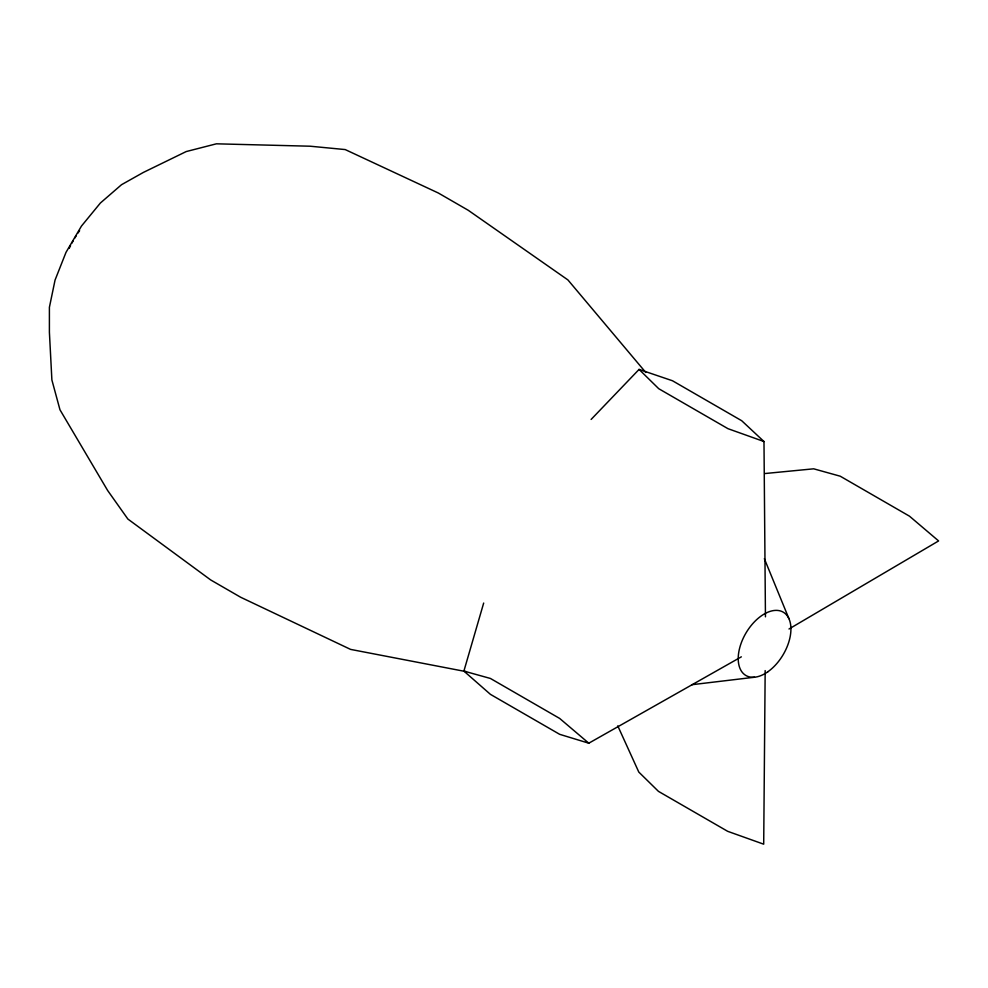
<?xml version="1.0" encoding="UTF-8"?>
<svg xmlns="http://www.w3.org/2000/svg" width="988" height="988" viewBox="0 0 988 988"><rect width="100%" height="100%" fill="white"/><g stroke="black" fill="none" stroke-linecap="round" stroke-linejoin="round"><path stroke-width="1.48" d="M765.169 670.593L763.699 844.184L727.687 831.328L658.453 791.363L638.791 772.06L617.772 725.871M741.346 656.835L588.799 743.198L559.665 734.319L490.431 694.354L463.891 671.087L483.675 603.051M591.12 419.443L639.075 369.413L672.495 380.763L741.729 420.74L763.983 441.537L765.453 616.821M789.004 628.998L938.6 540.93L909.466 516.168L840.232 476.204L813.68 468.818L764.7 473.561M691.637 684.733L754.486 677.237M466.422 671.692L350.592 649.4L240.652 597.246L210.691 579.944L127.872 519.046L107.643 490.505L59.972 409.785L51.882 379.948L49.4 332.203L49.4 307.305L55.056 280.073L65.998 252.372L81.448 226.091L100.393 203.009L121.512 184.707L143.371 172.431L186.213 151.559L216.409 143.816L310.158 146.212L345.207 149.571L438.289 192.993L468.263 210.296L567.915 279.925L645.782 372.464M463.891 671.087L490.431 678.46L559.665 718.437L588.799 743.198M763.983 441.537L727.971 428.681L658.737 388.704L639.075 369.413M764.354 558.689L788.93 618.673M69.246 248.284A78.287 45.831 -59.3 0 1 70.543 245.691M71.914 243.11A78.287 45.831 -59.3 0 1 73.347 240.553M74.841 238.009A78.287 45.831 -59.3 0 1 76.385 235.514M77.978 233.057A78.287 45.831 -59.3 0 1 79.608 230.661M768.009 671.667A36.766 21.526 -59.3 0 0 785.485 613.82A36.766 21.526 -59.3 0 0 740.222 646.016A36.766 21.526 -59.3 0 0 768.009 671.667"/></g></svg>
